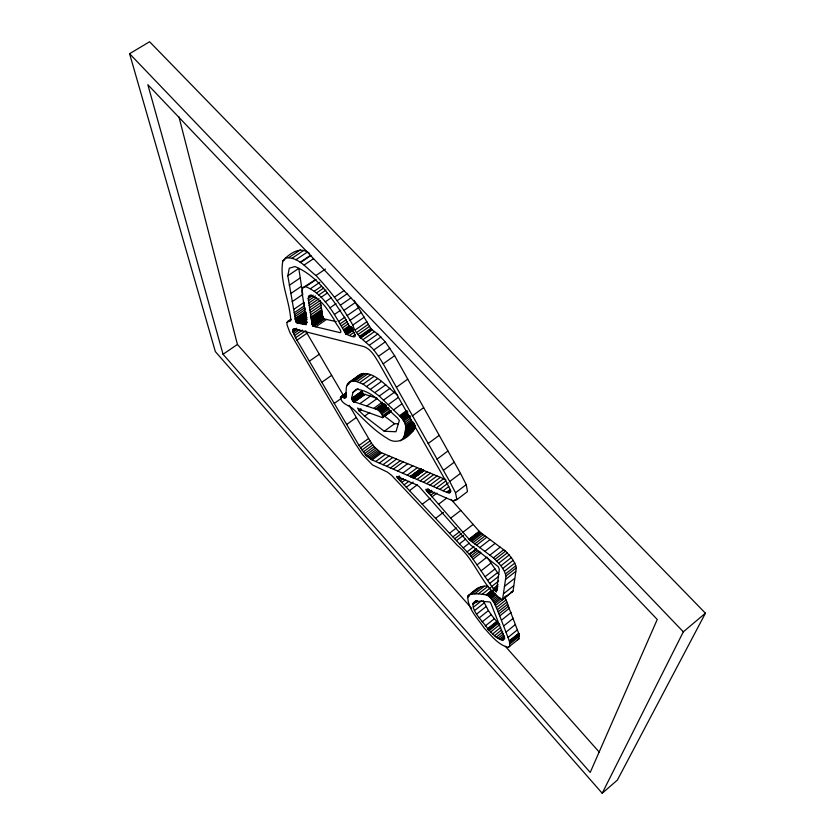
<?xml version="1.0" encoding="UTF-8"?>
<svg xmlns="http://www.w3.org/2000/svg" width="835" height="835" viewBox="0 0 835 835"><rect width="100%" height="100%" fill="white"/><g stroke="black" fill="none" stroke-linecap="round" stroke-linejoin="round"><path stroke-width="1.25" d="M404.568 435.014L405.967 426.8L404.61 422.52L401.75 417.886L379.247 396.061L363.131 384.142L354.927 380.948L349.834 381.689L347.757 383.745L346.41 386.96L345.648 397.877L341.045 396.844L340.419 397.408C341.578 404.328 349.166 405.132 353.403 409.223C363.997 419.577 374.205 430.641 387.075 438.25C397.303 446.339 410.382 436.757 415.235 427.196L404.568 435.014L403.096 438.323L400.403 440.817M473.487 602.755L479.948 601.179L489.717 601.962L490.615 602.745L503.776 636.019L503.474 639.85C496.898 640.101 492.306 633.191 487.828 629.026C485.166 623.16 465.439 606.586 476.263 600.563M290.893 319.074L286.958 322.467L287.042 324.919L289.954 332.664L355.313 443.656L362.578 454.678L372.504 464.938L387.377 472.088L391.646 475.386L457.507 545.526C475.96 560.254 482.62 588.539 502.534 599.697L506.01 575.962L504.392 571.276L500.948 565.723L493.391 557.832L469.604 539.89L425.986 489.79L425.965 489.258L427.635 489.874L453.332 501.052L456.881 499.664L467.506 491.585L466.233 484.634L460.492 473.372L394.611 355.689L385.3 341.849L377.775 334.021L371.345 329.345L354.009 300.36M312.186 324.46L308.209 298.565L308.887 295.851L309.785 295.308C321.141 298.304 327.8 309.994 333.927 319.241C334.094 321.966 343.863 332.539 339.96 332.633L313.49 326.276L312.196 324.491L322.801 316.997L324.147 318.918L336.296 321.632M502.534 599.697L513.076 591.055L516.354 567.8L514.788 563.093L511.354 557.54L505.561 551.142L479.833 531.999L451.057 499.382M469.009 595.063L471.681 594.082L478.424 593.81L487.943 586.306C479.614 584.771 473.581 591.253 467.798 596.127C467.329 608.433 477.693 618.37 484.185 628.035C491.137 635.393 498.025 644.85 508.254 647.365L509.705 646.3L509.475 641.238L497.336 609.738L494.017 602.567L490.667 597.787M508.254 647.365L518.984 638.806L518.9 633.901L505.123 597.766L495.458 605.438M287.814 275.78L289.317 268.212L294.901 266.542C318.344 276.103 332.299 299.128 345.753 319.314C347.13 325.848 366.074 343.571 346.118 334.115C335.242 316.601 325.754 295.037 305.693 286.624L302.823 287.741L301.967 291.895L306.675 322.467L306.205 324.721L296.978 322.801L295.736 321.141L287.814 275.78L298.794 268.379L302.761 294.452L292.135 301.696M382.91 417.563L381.845 414.056L378.098 409.87L353.362 401.552L351.556 398.525L352.996 392.325L356.357 389.246C373.652 390.822 385.092 407.271 397.408 417.886L399.36 420.496L395.978 431.747L384.236 431.257L364.592 416.143L359.196 410.862L357.62 408.064L359.948 409.557L382.43 417.625L391.333 411.457M309.43 253.339C300.276 245.72 289.317 253.558 282.867 260.917C279.109 280.654 289.797 300.579 290.778 320.348L290.444 321.026L287.825 321.172M292.594 330.096L293.252 329.011L294.974 329.042L363.549 346.483C370.907 348.915 374.852 356.388 378.673 362.578L446.652 482.484L449.846 488.997L450.42 491.585L449.762 492.827L446.495 492.264L372.107 459.949L365.793 455.127L359.04 445.462L295.548 337.757L292.657 331.046L292.594 330.096L294.619 328.698M476.649 590.251L478.319 587.746M602.192 793.25L683.322 631.824L705.429 613.203L149.601 41.75L129.571 53.701L215.357 351.608L602.192 793.25L617.368 780.099L705.429 613.203M502.827 640.111L504.674 638.629M508.035 637.408L517.429 629.851M509.319 640.831L518.681 633.274M509.475 641.238L518.827 633.692M509.538 641.447L518.9 633.901M509.59 641.635L518.942 634.089M509.611 641.802L518.973 634.256M509.642 642.063L518.973 634.402M509.684 642.167L519.026 634.621M519.057 634.725L509.736 642.376L519.109 634.934M509.987 643.816L519.318 636.28M496.334 637.095L502.753 631.949M497.994 638.284L503.505 633.859M506.052 632.064L515.487 624.486M499.518 639.192L504.11 635.498M500.885 639.808L504.57 636.844M501.96 640.101L504.726 637.877M488.642 629.914L497.775 622.607L499.779 624.684L490.646 632.001M488.913 630.206L498.046 622.9M501.564 620.092L511.114 612.452M489.174 630.488L498.307 623.181M492.64 633.942L500.77 627.429M503.755 625.906L513.254 618.297M494.539 635.644L501.668 629.934M498.213 611.794L507.826 604.133M499.048 613.767L508.64 606.116M485.229 626L494.362 618.714L497.775 622.607M499.894 615.812L509.475 608.162M487.556 628.724L496.689 621.428M487.828 629.026L496.961 621.731M488.099 629.329L497.232 622.023M488.371 629.621L497.503 622.326M494.706 603.82L500.509 599.217M504.319 597.317L506.292 595.752M479.269 617.858L488.412 610.594L483.298 600.803M503.15 598.935L513.076 591.055M496.418 607.609L506.062 599.937M482.087 621.929L491.22 614.664L488.412 610.594M497.336 609.738L506.97 602.066M478.424 593.81L486.972 594.958L490.155 597.442L494.998 593.601M504.382 586.462L514.527 578.436M474.969 610.239L484.143 602.964M490.155 597.442L490.646 597.964L495.51 593.935M490.646 597.975L495.489 594.134M491.345 598.778L496.188 594.948M492.316 600.021L497.159 596.18M476.858 613.902L486.022 606.638M493.214 601.294L498.057 597.453M503.589 593.737L513.598 585.794M494.017 602.567L499.831 597.964M399.224 476.148L397.262 477.599L396.562 476.409L416.394 484.738L419.076 486.523L470.554 544.921L498.286 566.725L499.33 569.261L496.397 592.088L491.721 586.462L498.641 581.003M482.265 594.217L490.886 587.412M506.01 575.962L516.354 567.8M473.205 603.141L476.107 600.741M473.111 603.392L476.816 600.469M473.059 603.684L476.764 600.762M473.038 603.997L476.743 601.075M473.059 604.342L477.683 600.689M493.224 588.665L498.161 584.761M505.467 579.5L515.748 571.38M486.241 594.802L492.128 590.241M486.419 594.823L492.337 590.261M486.972 594.958L491.805 591.149M494.028 589.802L497.984 586.671M487.65 595.303L493.454 590.71M473.664 607.003L481.847 600.522M494.664 590.616L497.629 588.278M488.412 595.835L493.255 592.005M489.258 596.555L494.101 592.725M495.458 591.504L497.441 589.938M502.806 568.468L513.212 560.285M467.798 596.127L477.067 588.832M487.609 580.44L497.524 572.643L486.982 557.122L477.025 564.898L491.721 586.462M471.681 594.082L481.054 586.702M467.412 597.516L469.26 596.065M474.854 593.706L484.3 586.264M504.392 571.276L514.788 563.093M489.654 583.446L498.578 576.421M505.519 573.885L515.884 565.712M496.908 560.963L507.325 552.801M498.85 563.082L509.267 554.92M485.083 576.724L495.009 568.938M500.948 565.723L511.354 557.54M489.78 555.244L500.144 547.144M493.391 557.832L503.787 549.701M495.155 559.283L505.561 551.142M481.075 570.837L491.022 563.061M477.025 564.898L473.038 559.095L481.023 552.885M484.676 551.497L494.998 543.46M397.711 395.185C387.189 388.024 369.602 364.029 356.054 377.848M399.287 476.221L397.356 477.714L467.036 551.904L474.019 546.487M476.388 545.286L486.648 537.322M467.036 551.904L469.27 554.304L476.253 548.877M469.333 554.377L476.388 549.023M469.406 554.45L476.649 549.315M479.603 547.708L489.894 539.713M469.667 554.732L470.783 556.058L477.766 550.63M473.038 559.095L471.932 557.55L479.916 551.34M469.604 539.89L479.833 531.999M470.522 540.777L480.751 532.876M463.237 547.843L469.218 543.22M471.535 541.623L481.764 533.711M472.913 542.677L483.152 534.744M474.645 543.982L484.905 536.028M456.453 540.642L463.415 535.277M459.469 543.846L465.45 539.233M469.019 539.253L479.238 531.363M469.155 539.41L479.3 531.436M452.894 536.874L459.855 531.519M462.903 532.292L473.121 524.432M454.678 538.763L461.64 533.408M449.48 533.241L456.442 527.908M450.587 518.222L460.784 510.435M453.332 501.052L455.252 499.601M435.526 518.399L443.448 512.377M448.99 492.963L450.91 491.512M438.438 504.34L446.589 498.171M456.881 499.664L455.524 492.754L466.233 484.634M439.815 489.362L448.374 482.901M422.239 504.256L430.14 498.307M431.935 496.908L437.029 493.067M443.135 490.803L448.865 486.471M446.495 492.264L450.336 489.362M447.894 492.775L450.775 490.594M426.174 490.124L428.209 488.6M426.998 491.178L429.033 489.644M433.25 486.502L443.635 478.705M427.269 491.512L429.305 489.978M427.666 491.982L429.701 490.458M428.146 492.556L431.204 490.26M428.605 493.099L431.664 490.803M436.517 487.922L445.9 480.866M429.106 493.673L432.154 491.366M430.547 495.322L434.617 492.253M455.524 492.754L449.71 481.503L460.492 473.372M423.46 482.254L433.709 474.572M443.395 470.345L454.24 462.214M426.716 483.674L437.018 475.95M430.015 485.104L440.358 477.338M413.544 477.944L423.752 470.418L445.838 479.614M413.774 478.048L423.909 470.491M413.847 478.079L423.982 470.522M406.269 487.254L413.148 482.108M417.02 479.457L427.196 471.858M420.224 480.845L430.442 473.205M409.463 490.656L417.333 484.759M399.172 479.655L401.134 478.194M407.282 475.157L417.333 467.673L420.663 469.04L410.486 476.534M400.309 480.866L403.253 478.674M401.802 482.473L405.726 479.551M410.246 476.43L420.423 468.946M410.643 476.597L420.746 469.072L423.752 470.418M410.841 476.681L420.934 469.155M411.029 476.764L421.122 469.228M411.206 476.837L421.31 469.312M411.394 476.931L421.508 469.395M411.592 477.025L421.696 469.489M411.738 477.098L421.852 469.562M411.895 477.182L421.999 469.646M412.041 477.276L422.155 469.729M412.187 477.37L422.301 469.823M412.344 477.463L422.458 469.917M449.71 481.503L437.049 459.135L447.946 451.004M412.542 477.526L422.667 469.98M412.761 477.61L422.886 470.063M412.991 477.703L423.115 470.147M413.221 477.808L423.355 470.251M404.056 484.895L408.973 481.221M413.471 477.912L423.595 470.355M397.731 471.055L407.657 463.686M402.741 473.205L412.73 465.773M398.003 478.413L399.965 476.952M390.509 467.944L400.341 460.669L417.333 467.673M393.316 469.155L403.19 461.849M437.049 459.135L428.198 443.5L439.179 435.369M379.34 463.091L389.026 455.962M383.025 464.698L392.763 457.517M386.741 466.306L396.531 459.083M517.491 639.902L518.984 638.806M404.923 433.595L415.611 425.756M370.803 459.302L380.374 452.267L400.341 460.669M372.107 459.949L381.699 452.904M404.14 436.319L414.776 428.522M403.096 438.323L413.669 430.557M375.708 461.515L385.342 454.428M364.54 453.645L374.08 446.662L380.374 452.267M405.288 424.107L411.217 419.775M405.747 425.537L411.655 421.216M365.793 455.127L375.343 448.134M405.967 426.8L412.855 421.758M367.045 456.432L376.595 449.428M405.956 427.844L412.834 422.813M405.852 428.418L413.701 422.667M405.758 428.929L413.596 423.188M405.664 429.451L413.502 423.71M405.58 429.962L414.39 423.512M368.277 457.549L377.837 450.545M405.476 430.578L414.275 424.128M405.215 432.102L414.964 424.952M369.529 458.498L379.1 451.484M400.309 416.248L407.24 411.206M400.393 416.341L407.323 411.29M400.487 416.425L407.511 411.478M400.664 416.623L406.603 412.292M401.009 416.989L407.939 411.937M360.522 447.894L370.082 440.922L349.197 405.309M401.75 417.886L407.689 413.555M384.236 431.257L394.558 423.731L398.149 423.825M402.48 418.888L408.419 414.557M361.91 450.044L371.471 443.072L370.082 440.922M403.19 419.953L409.119 415.611M403.848 421.059L410.768 416.007M412.5 415.778L423.637 407.637M363.246 451.954L372.796 444.982L374.08 446.662M404.61 422.52L410.538 418.189M399.673 415.6L406.593 410.559M359.04 445.462L368.611 438.49M388.473 404.526L398.337 397.397M379.706 411.175L386.052 406.582M380.384 411.926L386.72 407.344M381.125 412.918L388.515 407.563M381.845 414.056L389.235 408.701M382.691 415.632L390.07 410.277M382.002 417.531L386.208 414.484M383.119 416.915L391.542 410.799M382.43 417.625L389.788 412.292M393.796 409.703L401.698 403.973M346.661 424.483L356.336 417.51M383.651 399.996L394.475 392.189M373.85 408.294L382.242 402.24M364.592 416.143L369.686 412.48M375.698 408.941L383.067 403.629M376.199 409.119L383.568 403.796M376.595 409.254L383.964 403.931M376.689 409.286L384.163 403.994M377.211 409.463L383.536 404.902M377.65 409.641L385.029 404.307M378.098 409.87L385.488 404.526M378.62 410.215L384.956 405.633M379.173 410.653L386.563 405.309M358.737 410.194L360.772 408.733M379.247 396.061L390.049 388.285M359.196 410.862L361.221 409.4M359.342 411.039L361.44 409.641M366.941 405.873L377.326 398.389L364.811 394.329L353.789 401.896M428.198 443.5L396.427 387.294L407.71 379.163M352.182 399.798L362.38 392.502M352.286 399.975L362.484 392.68L361.764 391.229L351.556 398.525M352.422 400.195L362.62 392.899M352.694 400.633L362.891 393.327M352.85 400.883L363.048 393.588L362.484 392.68M352.996 401.092L363.048 393.588M353.153 401.301L363.34 394.005L364.102 394.621M353.309 401.499L363.507 394.193M353.362 401.552L363.601 394.297L353.445 401.635M370.709 389.12L381.459 381.418M353.623 401.792L363.82 394.485M354.019 401.885L364.811 394.329M354.833 401.666L365.052 394.339M375.009 392.471L385.78 384.737M360.125 403.493L370.416 396.103M341.797 397.074L345.805 394.214M342.141 397.189L346.149 394.329M342.486 397.314L346.504 394.454M334.24 403.409L341.077 398.535M342.83 397.439L345.847 395.289M343.268 397.596L346.285 395.446M343.707 397.752L345.721 396.322M344.145 397.898L346.16 396.468M363.131 384.142L373.809 376.522M344.584 398.034L346.598 396.594M352.996 392.325L358.163 388.63M366.753 386.355L377.472 378.693M351.587 398.723L361.795 391.427M351.702 399.005L361.899 391.709M351.879 399.328L362.077 392.033M351.984 399.495L362.181 392.2M348.696 382.576L360.292 374.257M351.305 381.063L361.795 373.61M347.757 383.745L353.988 379.32M352.996 380.823L363.528 373.329M346.995 385.206L349.061 383.735M354.927 380.948L365.5 373.433M357.109 381.47L367.713 373.923M396.427 387.294L383.192 363.83L394.611 355.689M359.812 382.493L370.458 374.905M340.576 396.938L346.577 392.659M341.045 396.844L346.055 393.275M340.419 397.408L346.421 393.128M341.452 396.959L346.473 393.389M383.192 363.83L378.495 356.305L389.945 348.174M321.788 382.305L331.652 375.343M285.288 258.182C297.834 255.771 307.186 269.068 315.974 275.498C330.002 290.663 342.841 306.946 352.787 325.097C356.242 336.568 366.398 341.692 373.84 349.948L385.3 341.849M366.325 342.068L377.775 334.021M369.55 345.095L381.01 337.016M359.374 336.442L370.782 328.447M359.749 337.079L371.147 329.084M359.937 337.34L371.345 329.345M360.146 337.58L371.544 329.585M360.302 337.737L371.7 329.742M360.438 337.862L371.836 329.867M360.574 337.956L371.972 329.961M363.089 339.563L374.518 331.537M345.753 333.749L351.848 329.491M345.857 333.864L351.963 329.627M345.961 333.969L352.057 329.721M346.118 334.115L353.226 329.147M346.254 334.219L352.349 329.961M346.379 334.282L352.474 330.023M347.141 334.47L353.247 330.201M309.336 361.211L319.314 354.249M355.491 329.752L366.93 321.757M349.928 335.148L354.019 332.299M356.942 332.267L368.371 324.272M353.174 335.941L355.219 334.511M358.152 334.355L369.571 326.36M342.402 327.894L348.519 323.636M343.456 329.783L349.562 325.525M343.947 330.67L350.042 326.412M352.787 325.097L364.248 317.102M344.427 331.537L351.545 326.568M344.897 332.393L352.015 327.424M345.293 333.102L352.412 328.134M345.439 333.322L351.535 329.073M345.586 333.541L351.681 329.293M347.151 315.588L358.664 307.604M338.77 321.454L344.907 317.196M340.158 323.876L346.285 319.617M341.296 325.89L347.412 321.642M350.022 320.379L361.503 312.384M313.156 326.026L323.876 318.74M313.302 326.151L324.022 318.855M313.438 326.245L324.147 318.918M313.657 326.318L324.304 318.96M315.787 326.829L326.475 319.44M296.936 340.189L307.009 333.228L305.631 330.796L295.548 337.757M334.459 314.461L340.607 310.213M343.884 310.422L355.407 302.447M311.058 317.989L321.788 310.599M302.5 324.157L306.685 321.277M292.657 331.046L296.717 328.259M337.142 300.683L347.642 293.45M311.204 318.918L321.924 311.528L320.671 302.802L309.827 310.244M304.076 324.491L307.217 322.331M292.981 332.288L297.03 329.501M311.351 319.836L322.06 312.467L321.924 311.528M311.497 320.765L322.195 313.396M329.898 307.885L336.056 303.648M293.576 333.812L299.64 329.637M311.643 321.694L322.331 314.325L322.06 312.467M311.789 322.613L322.467 315.254L322.331 314.325M294.431 335.639L302.5 330.065M322.592 316.173L311.946 323.636L322.634 316.392L322.467 315.254M312.039 323.97L322.634 316.392M312.071 324.084L322.665 316.507M312.154 324.345L322.79 316.956M312.259 324.669L322.863 317.185M340.367 305.213L350.867 297.97M312.311 324.805L322.957 317.457M312.373 324.951L323.02 317.603M312.457 325.097L323.103 317.749M312.551 325.253L323.197 317.905M312.655 325.41L323.291 318.062M312.76 325.567L323.406 318.219M323.469 318.302L312.895 325.733L323.636 318.5M313.021 325.89L323.719 318.594M295.141 318.594L305.537 311.465M295.225 319.043L305.62 311.914M295.298 319.387L305.683 312.259M295.392 319.753L305.777 312.624L306.038 313.762L295.673 320.88M295.486 320.139L305.871 313.021M295.538 320.369L305.923 313.25M295.6 320.619L305.975 313.501M295.736 321.141L306.101 314.023M295.83 321.392L306.195 314.273M295.966 321.663L306.33 314.555M325.212 301.926L331.38 297.688M296.154 321.966L306.518 314.847M296.31 322.174L305.631 315.766M310.192 312.614L321.005 305.182M296.373 322.258L305.767 315.933L296.498 322.414M296.613 322.529L305.934 316.121M296.749 322.654L306.08 316.246M296.874 322.748L306.309 316.392M334.501 297.124L343.957 290.622M297.458 322.915L305.756 317.216M298.105 323.082L306.414 317.373M310.568 314.952L321.35 307.541M298.753 323.239L307.071 317.519M299.389 323.395L306.675 318.386M300.882 323.771L307.144 319.461M310.902 317.07L321.652 309.681M293.534 309.566L304.055 302.374L304.41 304.566M308.418 300.725L315.4 295.945M318.772 294.985L325.953 290.079M294.118 312.833L304.587 305.662M308.752 303.095L316.705 297.657M294.452 314.764L304.911 307.604L305.224 309.545L294.797 316.684M309.096 305.485L319.012 298.69M321.078 297.291L327.236 293.075M286.958 322.467L291.029 319.68M309.451 307.864L320.337 300.412M310.61 288.597L319.795 282.334M314.346 291.154L321.517 286.269M223.049 354.27L147.847 84.711L657.249 619.466L590.209 772.417L223.049 354.27L237.422 344.458L178.92 116.754M308.355 296.947L311.371 294.891M308.209 298.565L313.208 295.141M316.528 292.939L323.698 288.033M315.974 275.498L325.431 269.079M290.705 293.596L301.445 286.311M302.823 287.741L315.87 279.422M305.693 286.624L315.839 279.725M289.244 285.33L300.099 277.992M304.159 265.019L313.563 258.673M295.872 259.768L307.28 252.107M300.13 262.284L310.547 255.28M300.527 262.555L310.944 255.531M282.867 260.917L284.892 259.56M288.952 257.472L300.266 249.884M292.177 258.172L303.543 250.542M511.229 591.827L512.429 591.838M384.142 415.872L394.558 423.731M129.571 53.701L683.322 631.824M237.422 344.458L471.618 608.329M505.321 646.3L599.52 752.429M470.783 556.058L471.932 557.55M491.22 614.664L494.362 618.714M373.84 349.948L378.495 356.305M371.471 443.072L372.796 444.982M497.524 572.643L498.881 574.637M307.009 333.228L343.352 395.331"/></g></svg>
